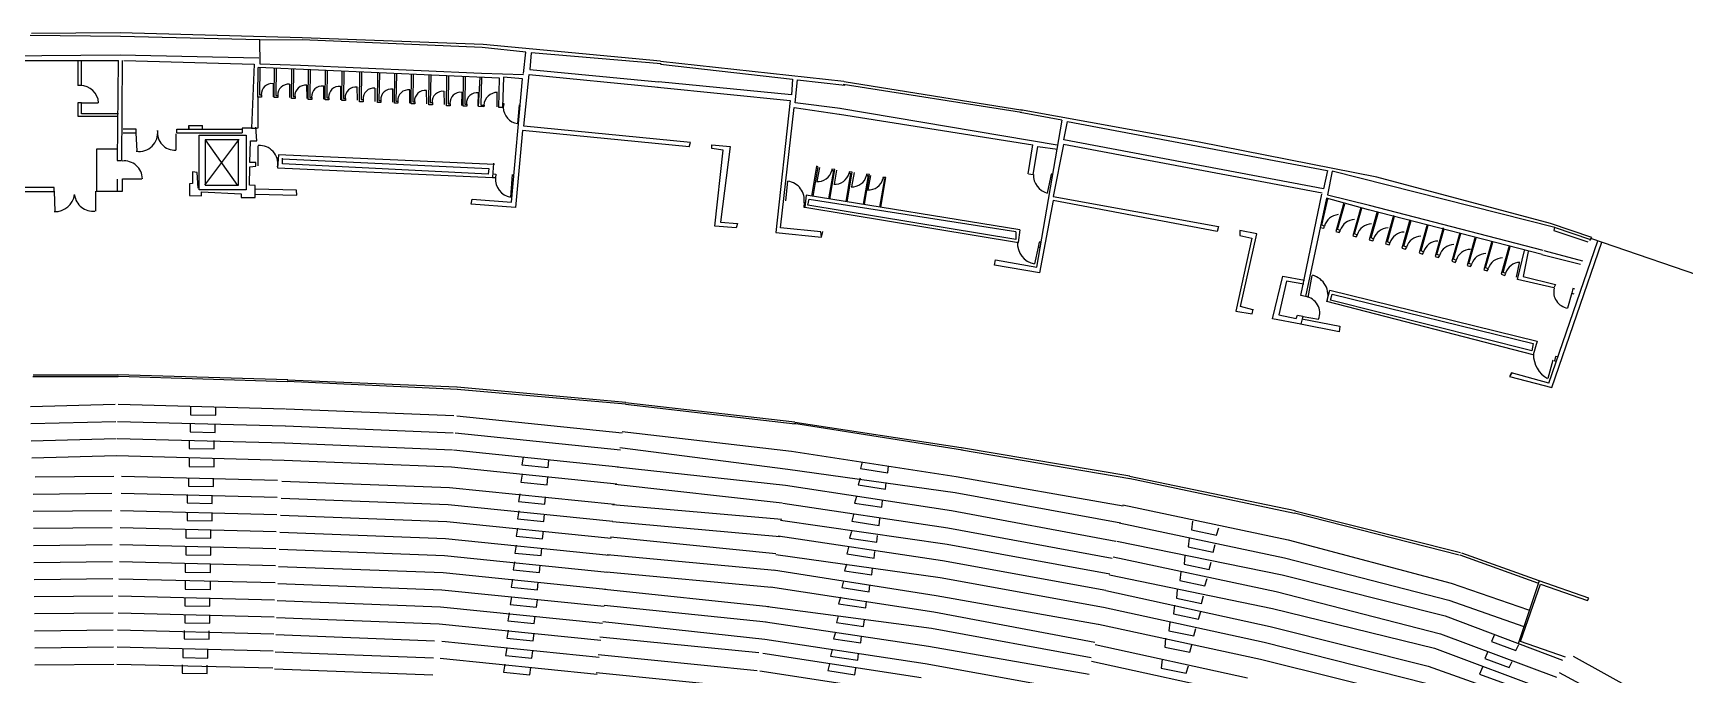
# Model space of a CAD drawing. Extents: x 12070 to 21316, y 9635 to 16827.
# Drawn here: x 16668 to 19723, y 15638 to 16827 of the extents above; entities that cross this region are included whole.
import ezdxf

# ---------------------------------------------------------------- set-up
doc = ezdxf.new("R2010")
doc.units = 0
doc.header["$LTSCALE"] = 192
doc.layers.add('EXIST', color=15, linetype='CONTINUOUS')

msp = doc.modelspace()

# ---------------------------------------------------------------- linework, layer by layer
at = {"layer": 'EXIST', "color": 0}
for p, q in [((16829.6, 16820.4), (16662.6, 16822.4)), ((16828.6, 16827.2), (16664.6, 16826.2)), ((17165.5, 16818.5), (16828.6, 16827.2)), ((17087.3, 16814.6), (16829.6, 16820.4)), ((17165.5, 16814.6), (17086.3, 16813.7)), ((17086.3, 16813.7), (17087.3, 16770.3)), ((17500.4, 16806), (17165.5, 16818.5)), ((17498.4, 16800.2), (17165.5, 16814.6)), ((17828.5, 16775.1), (17500.4, 16806)), ((16611.5, 16784.8), (16828.6, 16786.7)), ((16611.5, 16776.1), (16825.7, 16776.1)), ((16750.5, 16776.1), (16750.5, 16729.8)), ((16757.2, 16729.8), (16757.2, 16776.1)), ((16824.9, 16776.1), (16823.4, 16591)), ((16828.6, 16786.7), (17085.4, 16780.9)), ((16832.9, 16776), (16831.4, 16591)), ((16835.4, 16776.1), (17076.7, 16769.3)), ((17579.5, 16791.5), (17498.4, 16800.2)), ((17574.7, 16752), (17579.5, 16791.5)), ((17589.2, 16790.5), (17586.3, 16759.7)), ((17829.5, 16770.3), (17589.2, 16790.5)), ((18167.3, 16737.5), (17828.5, 16774.2)), ((17076.7, 16769.3), (17071.9, 16650.8)), ((17083.6, 16708.6), (17084.3, 16763.2)), ((17530.3, 16743.3), (17084.4, 16763.5)), ((17087.3, 16762.8), (17086.6, 16712.4)), ((17087.3, 16770.3), (17162.6, 16767.4)), ((17113.9, 16707.5), (17114.6, 16762)), ((17117.6, 16761.7), (17116.8, 16711.2)), ((17145.6, 16705.6), (17146.4, 16760.2)), ((17149.4, 16759.8), (17148.6, 16709.4)), ((17162.6, 16767.4), (17497.5, 16752.9)), ((17176.7, 16704.1), (17177.4, 16758.7)), ((17180.4, 16758.3), (17179.7, 16707.9)), ((17208.1, 16703.4), (17208.8, 16757.9)), ((17211.8, 16757.6), (17211.1, 16707.1)), ((17238.8, 16702.3), (17239.5, 16756.8)), ((17242.5, 16756.4), (17241.7, 16706)), ((17271.7, 16700), (17272.4, 16754.6)), ((17275.4, 16754.2), (17274.7, 16703.8)), ((17304.6, 16698.5), (17305.3, 16753.1)), ((17308.3, 16752.7), (17307.6, 16702.3)), ((17336, 16697.1), (17336.7, 16751.6)), ((17339.7, 16751.2), (17339, 16700.8)), ((17367, 16695.9), (17367.8, 16750.5)), ((17370.8, 16750.1), (17370, 16699.7)), ((17399.6, 16694.4), (17400.3, 16749)), ((17403.3, 16748.6), (17402.5, 16698.2)), ((17432.5, 16692.6), (17433.2, 16747.1)), ((17436.2, 16746.7), (17435.5, 16696.3)), ((17463.1, 16691.8), (17463.9, 16746.4)), ((17466.9, 16746), (17466.1, 16695.6)), ((17491.9, 16691.1), (17494.9, 16745.2)), ((17497.5, 16744.9), (17496, 16693.7)), ((17497.5, 16752.9), (17574.7, 16750.1)), ((17529.3, 16689.3), (17530.3, 16743.3)), ((17538, 16745.2), (17536.1, 16689.3)), ((17572.8, 16742.3), (17538, 16745.2)), ((17575.7, 16654.6), (17585.3, 16750.1)), ((17585.3, 16750.1), (17823.7, 16726.9)), ((17586.3, 16759.7), (17824.7, 16736.6)), ((17828.5, 16769.3), (18072.7, 16741.4)), ((16757.2, 16729.8), (16750.5, 16729.8)), ((17112.5, 16708.9), (17112.3, 16733.7)), ((17142.8, 16707.8), (17142.6, 16732.6)), ((17174.6, 16705.9), (17174.4, 16730.7)), ((17205.6, 16704.5), (17205.4, 16729.2)), ((17237, 16703.7), (17236.8, 16728.5)), ((17267.7, 16702.6), (17267.5, 16727.3)), ((17300.6, 16700.3), (17300.4, 16725.1)), ((17333.5, 16698.9), (17333.3, 16723.6)), ((17364.9, 16697.4), (17364.7, 16722.1)), ((17395.9, 16696.2), (17395.7, 16721)), ((17428.5, 16694.7), (17428.3, 16719.5)), ((17460.7, 16692.9), (17461.2, 16717.6)), ((17490.8, 16692.1), (17491.9, 16716.9)), ((17525.9, 16690.3), (17526.3, 16716.8)), ((17552.5, 16513.9), (17572.8, 16742.3)), ((17822.7, 16726.9), (18067.9, 16701.9)), ((18070.8, 16712.5), (17824.7, 16736.6)), ((18072.7, 16741.4), (18070.8, 16712.5)), ((18077.5, 16698), (18081.4, 16740.4)), ((18081.4, 16740.4), (18169.2, 16730.8)), ((18496.1, 16680.2), (18166, 16731.8)), ((18167.7, 16737.6), (18498.6, 16684.3)), ((16750.5, 16698), (16750.5, 16672.9)), ((16757.2, 16698), (16750.5, 16698)), ((16757.2, 16677.8), (16757.2, 16698)), ((16757.2, 16698), (16788.1, 16698)), ((17090.3, 16708.6), (17083.6, 16708.6)), ((17083.9, 16651.5), (17083.9, 16709.4)), ((17086.6, 16712.4), (17090.3, 16712.4)), ((17090.3, 16712.4), (17090.3, 16708.6)), ((17120.6, 16707.5), (17113.9, 16707.5)), ((17116.8, 16711.2), (17120.6, 16711.2)), ((17120.6, 16711.2), (17120.6, 16707.5)), ((17152.4, 16705.6), (17145.6, 16705.6)), ((17148.6, 16709.4), (17152.4, 16709.4)), ((17152.4, 16709.4), (17152.4, 16705.6)), ((17183.4, 16704.1), (17176.7, 16704.1)), ((17179.7, 16707.9), (17183.4, 16707.9)), ((17183.4, 16707.9), (17183.4, 16704.1)), ((17214.8, 16703.4), (17208.1, 16703.4)), ((17211.1, 16707.1), (17214.8, 16707.1)), ((17214.8, 16707.1), (17214.8, 16703.4)), ((17245.5, 16702.3), (17238.8, 16702.3)), ((17241.7, 16706), (17245.5, 16706)), ((17245.5, 16706), (17245.5, 16702.3)), ((17278.4, 16700), (17271.7, 16700)), ((17274.7, 16703.8), (17278.4, 16703.8)), ((17278.4, 16703.8), (17278.4, 16700)), ((17311.3, 16698.5), (17304.6, 16698.5)), ((17307.6, 16702.3), (17311.3, 16702.3)), ((17311.3, 16702.3), (17311.3, 16698.5)), ((17342.7, 16697.1), (17336, 16697.1)), ((17339, 16700.8), (17342.7, 16700.8)), ((17342.7, 16700.8), (17342.7, 16697.1)), ((17373.8, 16695.9), (17367, 16695.9)), ((17370, 16699.7), (17373.8, 16699.7)), ((17373.8, 16699.7), (17373.8, 16695.9)), ((17406.3, 16694.4), (17399.6, 16694.4)), ((17402.5, 16698.2), (17406.3, 16698.2)), ((17406.3, 16698.2), (17406.3, 16694.4)), ((17439.2, 16692.6), (17432.5, 16692.6)), ((17435.5, 16696.3), (17439.2, 16696.3)), ((17439.2, 16696.3), (17439.2, 16692.6)), ((17469.9, 16691.8), (17463.1, 16691.8)), ((17466.1, 16695.6), (17469.9, 16695.6)), ((17469.9, 16695.6), (17469.9, 16691.8)), ((17501.6, 16690.3), (17491.9, 16691.1)), ((17496, 16693.7), (17502, 16693.7)), ((17502, 16693.7), (17501.6, 16690.3)), ((17536.1, 16689.3), (17529.3, 16689.3)), ((17539, 16695.9), (17536, 16695.9)), ((17536, 16689.6), (17537.9, 16689.6)), ((17537.9, 16689.6), (17539, 16695.9)), ((17566.7, 16694.1), (17563.7, 16659.3)), ((18067.9, 16701.9), (18041.8, 16458)), ((18050.5, 16466.6), (18075.6, 16689.3)), ((18075.6, 16689.3), (18158.6, 16676.8)), ((18160.5, 16687.4), (18077.5, 16698)), ((18562, 16619.4), (18160.2, 16687.6)), ((18824.5, 16625.2), (18494.4, 16685.1)), ((16750.5, 16672.9), (16824.8, 16672.9)), ((16825.7, 16677.8), (16757.2, 16677.8)), ((16956, 16655.6), (16981.1, 16655.6)), ((16956, 16648.8), (16956, 16655.6)), ((16956, 16653.7), (16956, 16648.8)), ((16981.1, 16648.8), (16981.1, 16655.6)), ((17081.5, 16627.6), (17079.6, 16652.7)), ((17883.5, 16624.7), (17575.7, 16654.6)), ((18159.3, 16676.8), (18517.2, 16619.9)), ((18570.3, 16666), (18493.6, 16680.2)), ((18524.5, 16393.7), (18571.1, 16666)), ((18574.5, 16629.4), (18581.1, 16663.5)), ((18581.1, 16663.5), (19061.3, 16572.7)), ((16858.6, 16648.8), (16834.4, 16648.8)), ((16834.4, 16642.1), (16858.6, 16642.1)), ((16857.6, 16642.1), (16859.5, 16608.3)), ((16858.6, 16642.1), (16858.6, 16648.8)), ((16931.9, 16640.2), (16931.9, 16610.3)), ((16933.6, 16648.8), (17054.5, 16648.8)), ((16933.6, 16642.1), (16933.6, 16648.8)), ((16933.6, 16642.1), (17054.5, 16642.1)), ((16975.3, 16638.2), (17062.1, 16638.2)), ((16975.3, 16536.7), (16975.3, 16638.2)), ((17047.7, 16629.6), (16985, 16545.7)), ((16986, 16629.6), (17045.8, 16544.7)), ((16986, 16629.6), (16986, 16545.7)), ((17048.7, 16629.6), (16986, 16629.6)), ((17047.7, 16545.7), (17047.7, 16629.6)), ((17054.5, 16650.8), (17054.5, 16642.1)), ((17073.8, 16650.8), (17054.5, 16650.8)), ((17062.1, 16638.2), (17062.1, 16536.7)), ((17069, 16587.1), (17069.9, 16627.6)), ((17069.9, 16627.6), (17081.5, 16627.6)), ((17071.9, 16650.8), (17081.5, 16650.8)), ((17079.5, 16650.7), (17083.9, 16651.5)), ((17572.8, 16646.9), (17560.2, 16504.2)), ((17881.6, 16616.1), (17572.8, 16646.9)), ((17881.6, 16616.1), (17883.5, 16624.7)), ((19054.6, 16538.6), (18574.5, 16629.4)), ((19153, 16560.3), (18824.5, 16625.2)), ((16824.8, 16612.2), (16785.2, 16612.2)), ((16785.2, 16612.2), (16785.2, 16534.1)), ((16823.4, 16591), (16831.4, 16591)), ((17084.4, 16581.3), (17084.4, 16618)), ((17121.7, 16601.3), (17120.2, 16577.5)), ((17521.3, 16583.4), (17121.7, 16601.3)), ((17129.2, 16584.9), (17129.2, 16595.3)), ((17129.2, 16593.9), (17510.8, 16576)), ((17923.1, 16619.9), (17956.9, 16617)), ((17923.1, 16613.2), (17923.1, 16619.9)), ((17944.3, 16610.3), (17923.1, 16613.2)), ((17928.9, 16469.5), (17944.3, 16610.3)), ((17956.9, 16617), (17939.5, 16477.2)), ((18508.6, 16566.1), (18517.2, 16619.9)), ((18517.7, 16564.6), (18526, 16616.8)), ((18526, 16616.8), (18562.8, 16611.9)), ((18573.6, 16621), (18554.5, 16524.5)), ((19052.1, 16530.3), (18573.6, 16621)), ((16971.5, 16568.8), (16962.8, 16569.8)), ((16962.8, 16569.8), (16962.8, 16548.6)), ((16973.4, 16539.9), (16971.5, 16568.8)), ((17068, 16545.7), (17069, 16579.4)), ((17079.6, 16587.1), (17069, 16587.1)), ((17069, 16579.4), (17079.6, 16580.4)), ((17079.6, 16580.4), (17079.6, 16587.1)), ((17120.2, 16577.5), (17518.3, 16559.6)), ((17509.3, 16565.6), (17129.2, 16584.9)), ((17510.8, 16576), (17509.3, 16565.6)), ((17518.1, 16560.2), (17520.2, 16586.2)), ((17518.5, 16566.3), (17524, 16566)), ((17524, 16566), (17523.3, 16559.2)), ((17553.7, 16565), (17551, 16522.9)), ((18116.8, 16580.4), (18107.3, 16525.2)), ((18119, 16579.5), (18109.8, 16525.2)), ((18119, 16579.5), (18116.8, 16580.4)), ((18122.1, 16578.2), (18117.4, 16552)), ((18148, 16572.5), (18139.2, 16519.8)), ((18141.4, 16519.5), (18150.6, 16574.7)), ((18150.6, 16574.7), (18145.2, 16575)), ((18145.2, 16575), (18145.2, 16572.8)), ((18145.2, 16572.8), (18148, 16572.5)), ((18154, 16573.2), (18149.3, 16547)), ((18179.9, 16567.5), (18171.1, 16514.8)), ((18173.3, 16514.5), (18182.5, 16569.7)), ((18182.5, 16569.7), (18177.1, 16570)), ((18177.1, 16570), (18177.1, 16567.8)), ((18177.1, 16567.8), (18179.9, 16567.5)), ((18186.2, 16568.7), (18181.5, 16542.6)), ((18212.1, 16563.1), (18203.3, 16510.4)), ((18205.5, 16510.1), (18214.7, 16565.3)), ((18214.7, 16565.3), (18209.3, 16565.6)), ((18209.3, 16565.6), (18209.3, 16563.4)), ((18209.3, 16563.4), (18212.1, 16563.1)), ((18216.6, 16563.1), (18211.8, 16536.9)), ((18508.7, 16566.7), (18517.8, 16565.3)), ((18550.6, 16566), (18549.8, 16559.9)), ((18554.6, 16565.5), (18550.6, 16566)), ((19062.1, 16572.7), (19054.6, 16538.6)), ((19070.5, 16571.1), (19062.1, 16527.8)), ((19482.2, 16467), (19070.5, 16571.1)), ((19474.7, 16474.5), (19153, 16560.3)), ((16707, 16540.9), (16605.7, 16540.9)), ((16707, 16533.1), (16605.7, 16533.1)), ((16707, 16533.1), (16707, 16540.9)), ((16707, 16534.1), (16708, 16496.5)), ((16783.3, 16534.1), (16783.3, 16497.5)), ((16785.2, 16534.1), (16833.5, 16534.1)), ((16824.1, 16534.1), (16824.1, 16556.3)), ((16833.5, 16557.2), (16869.2, 16557.2)), ((16833.5, 16534.1), (16833.5, 16557.2)), ((16962.8, 16548.6), (16957, 16547.6)), ((16957, 16547.6), (16957, 16526.4)), ((17062.1, 16536.7), (16975.3, 16536.7)), ((16979.2, 16533.1), (17052.5, 16529.3)), ((16979.2, 16525.4), (16979.2, 16533.1)), ((16986, 16545.7), (17047.7, 16545.7)), ((17078.6, 16544.7), (17068, 16545.7)), ((17078.6, 16522.5), (17078.6, 16544.7)), ((17155.1, 16536.3), (17078.6, 16538.1)), ((17155.4, 16526.9), (17155.1, 16536.3)), ((17523.3, 16559.2), (17517.8, 16559.2)), ((18060.2, 16516.4), (18064, 16553)), ((18242.5, 16557.4), (18233.6, 16504.7)), ((18235.8, 16504.4), (18245, 16559.6)), ((18239.6, 16559.9), (18239.6, 16557.7)), ((18245, 16559.6), (18239.6, 16559.9)), ((18239.6, 16557.7), (18242.5, 16557.4)), ((18549.8, 16559.9), (18543.7, 16530.8)), ((18549.8, 16559.9), (18553.1, 16559.6)), ((16957, 16526.4), (16979.2, 16525.4)), ((17052.5, 16529.3), (17052.5, 16522.5)), ((17052.5, 16522.5), (17078.6, 16522.5)), ((17078.6, 16528.7), (17155.4, 16526.9)), ((17478.2, 16510), (17480.1, 16519.7)), ((17560.2, 16504.2), (17478.2, 16510)), ((17480.1, 16519.7), (17552.5, 16513.9)), ((18093.7, 16512.9), (18093.1, 16504.7)), ((18093.1, 16504.7), (18095.6, 16504.7)), ((18095.9, 16512.6), (18093.7, 16512.9)), ((18097.7, 16527), (18095.2, 16504.5)), ((18095.2, 16504.5), (18490.3, 16439.5)), ((18492.8, 16462.8), (18097.7, 16527)), ((18101, 16508.6), (18103.5, 16519.5)), ((18485.3, 16444.5), (18101, 16508.6)), ((18103.5, 16519.5), (18485.3, 16459.5)), ((18554.5, 16517), (18529.5, 16382.9)), ((18554.5, 16524.5), (18860.4, 16468.7)), ((18857.9, 16459.5), (18554.5, 16517)), ((19012.7, 16341.3), (19051.4, 16529)), ((19060.1, 16521.3), (19021.4, 16339.4)), ((19051.5, 16471.1), (19062.7, 16519.2)), ((19137.6, 16500), (19060.1, 16521.3)), ((19139.5, 16507.7), (19062.1, 16527.1)), ((19092, 16512.5), (19077.1, 16459.8)), ((19080.7, 16463.4), (19094, 16511)), ((19123.4, 16504.3), (19108.5, 16451.6)), ((19112.1, 16455.2), (19125.4, 16502.7)), ((19459.2, 16416.8), (19137.6, 16500)), ((19461.1, 16424.5), (19139.5, 16507.7)), ((17968.5, 16466.6), (17928.9, 16469.5)), ((17939.5, 16477.2), (17970.4, 16474.3)), ((17970.4, 16474.3), (17968.5, 16466.6)), ((18860.4, 16468.7), (18857.9, 16459.5)), ((19056.7, 16469.2), (19051.5, 16471.1)), ((19054.9, 16465.6), (19056.7, 16469.2)), ((19153.9, 16496.8), (19139.1, 16444.1)), ((19142.6, 16447.7), (19156, 16495.3)), ((19183.9, 16489.4), (19169.1, 16436.7)), ((19172.7, 16440.3), (19186, 16487.9)), ((19214.5, 16481.4), (19199.6, 16428.7)), ((19203.2, 16432.3), (19216.6, 16479.9)), ((19246.1, 16472.7), (19231.3, 16420)), ((19234.9, 16423.6), (19248.2, 16471.2)), ((19550.6, 16448.7), (19474.7, 16474.5)), ((18041.8, 16458), (18125.8, 16449.3)), ((18124.8, 16458.9), (18050.5, 16466.6)), ((18125.8, 16449.3), (18124.8, 16458.9)), ((18125.8, 16449.3), (18128.7, 16459.9)), ((18485.3, 16458.7), (18485.3, 16444.5)), ((18490.3, 16439.5), (18493.6, 16462.8)), ((18528.5, 16440), (18526.5, 16430.4)), ((18532.1, 16440), (18528.5, 16440)), ((18922.1, 16447), (18892.1, 16312.1)), ((18899.6, 16461.2), (18899.6, 16452)), ((18931.2, 16455.3), (18899.6, 16461.2)), ((18899.6, 16452), (18922.1, 16447)), ((18901.2, 16320.5), (18931.2, 16455.3)), ((19048.1, 16467.3), (19054.9, 16465.6)), ((19077.1, 16459.8), (19083.8, 16457.8)), ((19085.9, 16461.3), (19080.7, 16463.4)), ((19083.8, 16457.8), (19085.9, 16461.3)), ((19108.5, 16451.6), (19115.2, 16449.5)), ((19117.2, 16453.1), (19112.1, 16455.2)), ((19115.2, 16449.5), (19117.2, 16453.1)), ((19139.1, 16444.1), (19145.7, 16442.1)), ((19147.8, 16445.7), (19142.6, 16447.7)), ((19145.7, 16442.1), (19147.8, 16445.7)), ((19177.8, 16438.2), (19172.7, 16440.3)), ((19175.7, 16434.7), (19177.8, 16438.2)), ((19275.6, 16466.1), (19260.8, 16413.4)), ((19264.4, 16416.9), (19277.7, 16464.5)), ((19306.4, 16457.3), (19291.6, 16404.6)), ((19295.2, 16408.2), (19308.5, 16455.8)), ((19334.9, 16449.6), (19320, 16396.9)), ((19323.6, 16400.5), (19336.9, 16448.1)), ((19365.7, 16441.6), (19350.8, 16388.9)), ((19354.4, 16392.5), (19367.8, 16440.1)), ((19471.5, 16179), (19562, 16442.4)), ((19477.1, 16170.5), (19569.6, 16439.7)), ((19481.8, 16467.3), (19480.8, 16461.7)), ((19480.8, 16461.7), (19543.6, 16440.2)), ((19549.3, 16443.9), (19481.8, 16467.3)), ((19547.3, 16442.9), (19550.6, 16448.7)), ((19548.6, 16447), (19814.6, 16355.6)), ((18526.8, 16430.4), (18520.1, 16399.7)), ((18526.5, 16430.4), (18530.8, 16430.4)), ((19169.1, 16436.7), (19175.7, 16434.7)), ((19199.6, 16428.7), (19206.3, 16426.7)), ((19208.4, 16430.3), (19203.2, 16432.3)), ((19206.3, 16426.7), (19208.4, 16430.3)), ((19231.3, 16420), (19237.9, 16417.9)), ((19240, 16421.5), (19234.9, 16423.6)), ((19237.9, 16417.9), (19240, 16421.5)), ((19260.8, 16413.4), (19267.4, 16411.3)), ((19269.5, 16414.9), (19264.4, 16416.9)), ((19267.4, 16411.3), (19269.5, 16414.9)), ((19300.3, 16406.1), (19295.2, 16408.2)), ((19397.9, 16433.1), (19383, 16380.4)), ((19386.6, 16384), (19399.9, 16431.6)), ((19413.3, 16370.9), (19426.5, 16424.3)), ((19433, 16422.4), (19423.7, 16376.5)), ((19458.3, 16416.8), (19529.6, 16399)), ((19462.1, 16424.3), (19533.3, 16405.5)), ((18446.1, 16397.1), (18447.8, 16407.1)), ((18529.5, 16382.9), (18446.1, 16397.1)), ((18447.8, 16407.1), (18524.5, 16393.7)), ((18960.4, 16298), (18979.6, 16377.1)), ((18979.6, 16377.1), (19019.6, 16369.6)), ((19026.1, 16337.7), (19033.6, 16378)), ((19291.6, 16404.6), (19298.2, 16402.5)), ((19298.2, 16402.5), (19300.3, 16406.1)), ((19320, 16396.9), (19326.7, 16394.9)), ((19328.7, 16398.4), (19323.6, 16400.5)), ((19326.7, 16394.9), (19328.7, 16398.4)), ((19350.8, 16388.9), (19357.5, 16386.9)), ((19359.6, 16390.5), (19354.4, 16392.5)), ((19357.5, 16386.9), (19359.6, 16390.5)), ((19383, 16380.4), (19389.7, 16378.4)), ((19391.7, 16382), (19386.6, 16384)), ((19389.7, 16378.4), (19391.7, 16382)), ((19411.7, 16375.3), (19417.3, 16401.4)), ((18986.3, 16367.9), (18972.1, 16305.5)), ((19017.9, 16362.1), (18986.3, 16367.9)), ((19060.9, 16329.7), (19066.1, 16350.9)), ((19066.1, 16350.9), (19449.9, 16256.7)), ((19480.8, 16355), (19413.3, 16370.9)), ((19423.7, 16376.5), (19483.6, 16361.5)), ((19483.6, 16361.5), (19480.8, 16355)), ((19515.5, 16354.1), (19513.6, 16345.6)), ((19519.5, 16353.1), (19515.5, 16354.1)), ((18923.7, 16314.6), (18901.2, 16320.5)), ((19021.4, 16339.4), (19012.7, 16341.3)), ((19442.4, 16231.4), (19060.9, 16329.7)), ((19067.5, 16332.5), (19070.3, 16343.7)), ((19439.6, 16238.9), (19067.5, 16332.5)), ((19070.3, 16343.7), (19442.4, 16252)), ((19513.9, 16345.9), (19505.7, 16317.9)), ((19513.6, 16345.6), (19517.3, 16344.3)), ((18892.1, 16312.1), (18922.9, 16307.1)), ((18922.9, 16307.1), (18924.6, 16315.5)), ((19012.9, 16288), (18960.4, 16298)), ((18972.1, 16305.5), (19003.8, 16298.8)), ((19003.8, 16298.8), (19006.3, 16304.6)), ((19006.3, 16304.6), (19016.3, 16303)), ((19083.3, 16273.6), (19012.3, 16288)), ((19016.3, 16303), (19012.9, 16288)), ((19014.7, 16298), (19084.7, 16284.1)), ((19016.7, 16302.3), (19045.5, 16297.1)), ((19084.7, 16284.1), (19083.3, 16273.6)), ((19449.9, 16256.7), (19442.4, 16231.4)), ((19442.4, 16252), (19439.6, 16238.9)), ((19483.4, 16228.4), (19481.6, 16220.3)), ((19487.2, 16227.8), (19483.4, 16228.4)), ((16824.9, 16193.3), (16667.8, 16193.3)), ((17139.3, 16184.8), (16824.2, 16194.1)), ((19403, 16197.7), (19398.3, 16191.1)), ((19402.1, 16197.7), (19399.3, 16192.1)), ((19471.5, 16179), (19402.1, 16197.7)), ((19479, 16221.5), (19469.2, 16187.5)), ((19481.6, 16220.3), (19485.3, 16219.3)), ((16824.9, 16190.5), (16667.1, 16190.5)), ((17137.8, 16181.3), (16825.6, 16191.2)), ((17451.4, 16171.3), (17137.8, 16184.1)), ((17452.9, 16167.1), (17137.8, 16182)), ((17764.3, 16142.9), (17452.2, 16171.3)), ((17763.6, 16140.1), (17452.2, 16167.1)), ((19398.3, 16191.1), (19477.1, 16170.5)), ((16662.8, 16135.4), (16819.8, 16139.6)), ((16824.9, 16139.6), (17134.7, 16131.3)), ((16959.2, 16135.6), (16959.2, 16120.2)), ((17005.6, 16119.4), (17005.6, 16134.8)), ((18076.5, 16106.7), (17763.6, 16142.2)), ((18077.2, 16103.1), (17763.6, 16139.4)), ((16663.6, 16103.8), (16820.6, 16108)), ((16824, 16108), (17133.8, 16099.7)), ((16958.3, 16104), (16958.3, 16088.5)), ((16959.2, 16120.2), (17005.6, 16119.4)), ((17004.6, 16087.7), (17004.6, 16103.1)), ((17136, 16131.2), (17445.8, 16118.7)), ((17451.7, 16118.3), (17757.3, 16086.9)), ((18386.6, 16054.8), (18075.1, 16103.8)), ((18384.4, 16059.1), (18076.5, 16106)), ((16664.4, 16072.2), (16821.5, 16076.4)), ((16823.1, 16076.4), (17133, 16068.1)), ((16956.3, 16073.2), (16956.3, 16057.8)), ((16958.3, 16088.5), (17004.6, 16087.7)), ((17002.7, 16057), (17002.7, 16072.4)), ((17134.7, 16099.6), (17444.5, 16087.1)), ((17448.4, 16086.8), (17754.1, 16055.4)), ((17757.3, 16089.1), (18070.8, 16053.1)), ((16665.3, 16040.6), (16822.3, 16044.8)), ((16822.3, 16044.8), (17132.1, 16036.4)), ((16956.3, 16057.8), (17002.7, 16057)), ((17133.4, 16068), (17443.3, 16055.5)), ((17445.2, 16055.4), (17750.9, 16024)), ((17574, 16042), (17571.6, 16027.4)), ((17752.8, 16059.8), (18064, 16019.3)), ((18070.8, 16053.1), (18375.3, 16005.7)), ((18696.6, 16006.5), (18385.2, 16059.1)), ((18696.6, 16001.6), (18385.2, 16054.8)), ((16956.3, 16040.1), (16956.3, 16024.7)), ((16956.3, 16024.7), (17002.7, 16023.9)), ((17002.7, 16023.9), (17002.7, 16039.3)), ((17132.1, 16036.4), (17442, 16023.9)), ((17442, 16023.9), (17747.6, 15992.5)), ((17572.2, 16010.1), (17569.7, 15995.5)), ((17571.6, 16027.4), (17620.4, 16022.5)), ((17620.4, 16022.5), (17622, 16036.3)), ((17748.3, 16023.8), (18059.5, 15990)), ((18064, 16019.3), (18373, 15976.5)), ((18201.5, 16033), (18198.1, 16020.5)), ((18198.1, 16020.5), (18248.5, 16013)), ((18248.5, 16013), (18249.9, 16025.4)), ((16671.8, 16005.2), (16817.3, 16006.8)), ((16831.4, 16006.4), (17120.1, 15999.1)), ((16955.4, 16003.7), (16955.4, 15988.2)), ((16955.4, 15988.2), (17001.7, 15987.4)), ((17001.7, 15987.4), (17001.7, 16002.8)), ((17127.7, 15997.6), (17438, 15985.6)), ((17438, 15985.6), (17743.1, 15954.8)), ((17569.7, 15995.5), (17618.5, 15990.7)), ((17618.5, 15990.7), (17620.1, 16004.5)), ((17744.6, 15992), (18053.6, 15957.4)), ((18059.5, 15990), (18366.3, 15942.7)), ((18197.3, 16002.7), (18193.9, 15990.3)), ((18193.9, 15990.3), (18244.3, 15982.7)), ((18244.3, 15982.7), (18245.7, 15995.1)), ((18375.3, 16005.7), (18684.3, 15951.7)), ((19001, 15937.6), (18694.5, 16002.3)), ((19002.4, 15942.6), (18695.9, 16005.8)), ((16667.8, 15973.3), (16813.3, 15974.9)), ((16830.6, 15974.8), (17119.3, 15967.5)), ((16953, 15972.5), (16953, 15957.1)), ((16953, 15957.1), (16999.3, 15956.2)), ((16999.3, 15956.2), (16999.3, 15971.7)), ((17126.5, 15966), (17435.6, 15954.1)), ((17435.6, 15954), (17739.9, 15923.4)), ((17567.9, 15974), (17565.4, 15959.4)), ((17565.4, 15959.4), (17614.2, 15954.5)), ((17614.2, 15954.5), (17615.8, 15968.3)), ((17739.6, 15954.4), (18052.6, 15926.7)), ((18054.7, 15956.7), (18359.8, 15910.7)), ((18190.6, 15969.1), (18187.1, 15956.7)), ((18187.1, 15956.7), (18237.6, 15949.1)), ((18237.6, 15949.1), (18238.9, 15961.5)), ((18373, 15976.5), (18679.8, 15920.1)), ((18683.2, 15953.4), (18989.3, 15888.7)), ((16668.1, 15941.7), (16813.7, 15943.3)), ((16829.8, 15943.2), (17118.5, 15935.9)), ((16953, 15940.1), (16953, 15924.7)), ((16953, 15924.7), (16999.3, 15923.9)), ((16999.3, 15923.9), (16999.3, 15939.3)), ((17125.3, 15934.4), (17433.2, 15922.5)), ((17433.2, 15922.5), (17736.8, 15891.9)), ((17566, 15942.1), (17563.6, 15927.5)), ((17563.6, 15927.5), (17612.4, 15922.6)), ((17612.4, 15922.6), (17614, 15936.4)), ((17739.6, 15922.7), (18048.7, 15895)), ((18050.4, 15925), (18358.4, 15880.5)), ((18185.5, 15935.5), (18182.1, 15923)), ((18182.1, 15923), (18232.5, 15915.4)), ((18232.5, 15915.4), (18233.9, 15927.9)), ((18366.3, 15942.7), (18670.7, 15886.4)), ((18676.5, 15920), (18982.6, 15855.3)), ((18812.3, 15923.2), (18810.6, 15907)), ((19305.3, 15860.2), (19001, 15938.3)), ((19308.2, 15864.5), (19001.7, 15941.9)), ((16668.5, 15910), (16814, 15911.7)), ((16829, 15911.6), (17117.7, 15904.3)), ((16950.6, 15907.8), (16950.6, 15892.3)), ((16950.6, 15892.3), (16996.9, 15891.5)), ((16996.9, 15891.5), (16996.9, 15906.9)), ((17124, 15902.8), (17430.8, 15891)), ((17430.8, 15890.9), (17733.6, 15860.5)), ((17563.6, 15910.2), (17561.1, 15895.6)), ((17561.1, 15895.6), (17609.9, 15890.7)), ((17609.9, 15890.7), (17611.6, 15904.5)), ((17735.7, 15894), (18041.7, 15863.4)), ((18046.1, 15896.3), (18349.8, 15850.3)), ((18181.3, 15904.4), (18177.9, 15891.9)), ((18177.9, 15891.9), (18228.3, 15884.3)), ((18228.3, 15884.3), (18229.7, 15896.8)), ((18359.8, 15910.7), (18663.5, 15854.6)), ((18805.8, 15891.9), (18804.2, 15875.7)), ((18810.6, 15907), (18856.8, 15897.3)), ((18856.8, 15897.3), (18860.9, 15911.1)), ((18989.3, 15888.7), (19290.8, 15808.4)), ((16668.9, 15878.4), (16814.4, 15880.1)), ((16828.2, 15880), (17116.9, 15872.6)), ((16950.6, 15876.6), (16950.6, 15861.2)), ((16950.6, 15861.2), (16996.9, 15860.3)), ((16996.9, 15860.3), (16996.9, 15875.8)), ((17122.8, 15871.2), (17428.5, 15859.4)), ((17428.5, 15859.4), (17730.4, 15829)), ((17561.1, 15878.9), (17558.7, 15864.3)), ((17558.7, 15864.3), (17607.5, 15859.4)), ((17607.5, 15859.4), (17609.1, 15873.3)), ((17729.7, 15861.4), (18039.7, 15832.7)), ((18041.8, 15861.8), (18345.5, 15818.7)), ((18176.3, 15874.9), (18172.8, 15862.5)), ((18172.8, 15862.5), (18223.3, 15854.9)), ((18223.3, 15854.9), (18224.6, 15867.3)), ((18358.4, 15880.5), (18659.2, 15825.8)), ((18665.4, 15857.5), (18966.9, 15792.8)), ((18672.1, 15886.5), (18978.1, 15824)), ((18798.2, 15859.6), (18796.6, 15843.4)), ((18804.2, 15875.7), (18850.3, 15866)), ((18850.3, 15866), (18854.4, 15879.8)), ((19451.1, 15808.4), (19307.5, 15860.2)), ((19453.3, 15812.6), (19310.3, 15863.8)), ((16669.2, 15846.8), (16814.7, 15848.4)), ((16827.4, 15848.3), (17116.1, 15841)), ((16949.4, 15844.2), (16949.4, 15828.8)), ((16949.4, 15828.8), (16995.7, 15828)), ((16995.7, 15828), (16995.7, 15843.4)), ((17121.6, 15839.6), (17426.1, 15827.9)), ((17426.1, 15827.9), (17727.3, 15797.5)), ((17558.1, 15847.7), (17555.6, 15833.1)), ((17555.6, 15833.1), (17604.4, 15828.2)), ((17604.4, 15828.2), (17606, 15842)), ((17728.7, 15829.7), (18033.8, 15801.1)), ((18037.4, 15833), (18338.3, 15785.6)), ((18172.1, 15843.8), (18168.6, 15831.4)), ((18168.6, 15831.4), (18219, 15823.8)), ((18219, 15823.8), (18220.4, 15836.2)), ((18349.8, 15850.3), (18652, 15795.7)), ((18790.7, 15829.3), (18789, 15813.2)), ((18796.6, 15843.4), (18842.8, 15833.7)), ((18842.8, 15833.7), (18846.8, 15847.4)), ((18982.6, 15855.3), (19286.4, 15777.2)), ((16669.6, 15815.2), (16815.1, 15816.8)), ((16826.6, 15816.7), (17115.3, 15809.4)), ((16949.4, 15813.1), (16949.4, 15797.6)), ((16949.4, 15797.6), (16995.7, 15796.8)), ((16995.7, 15796.8), (16995.7, 15812.2)), ((17120.4, 15808), (17423.7, 15796.3)), ((17423.7, 15796.3), (17724.1, 15766.1)), ((17554.4, 15815.8), (17551.9, 15801.2)), ((17551.9, 15801.2), (17600.7, 15796.3)), ((17600.7, 15796.3), (17602.3, 15810.1)), ((17724.8, 15797.1), (18028.9, 15765.4)), ((18031.7, 15801.4), (18333.9, 15755.4)), ((18167, 15812.7), (18163.6, 15800.3)), ((18163.6, 15800.3), (18214, 15792.7)), ((18214, 15792.7), (18215.4, 15805.1)), ((18345.5, 15818.7), (18647.7, 15764)), ((18658.7, 15824), (18960.2, 15761.6)), ((18784.2, 15797), (18782.6, 15780.8)), ((18789, 15813.2), (18835.2, 15803.5)), ((18835.2, 15803.5), (18839.3, 15817.2)), ((18978.1, 15824), (19279.7, 15748.2)), ((19290.8, 15808.4), (19433.8, 15759.3)), ((19453.3, 15812.6), (19414.9, 15696.1)), ((19419.1, 15700.4), (19456.1, 15806.9)), ((19545, 15780.7), (19453.3, 15812.6)), ((19456.1, 15806.9), (19542.9, 15776.4)), ((16669.9, 15783.6), (16815.5, 15785.2)), ((16825.8, 15785.1), (17114.5, 15777.8)), ((16948.2, 15781.9), (16948.2, 15766.5)), ((16948.2, 15766.5), (16994.5, 15765.6)), ((16994.5, 15765.6), (16994.5, 15781.1)), ((17119.2, 15776.4), (17421.3, 15764.8)), ((17552.5, 15783.3), (17550.1, 15768.7)), ((17550.1, 15768.7), (17598.9, 15763.8)), ((17598.9, 15763.8), (17600.5, 15777.6)), ((17723.8, 15767.4), (18023.9, 15736.8)), ((18161.1, 15782.5), (18157.7, 15770.1)), ((18157.7, 15770.1), (18208.1, 15762.5)), ((18208.1, 15762.5), (18209.5, 15774.9)), ((18338.3, 15785.6), (18637.6, 15732.4)), ((18652, 15795), (18955.8, 15728.1)), ((18778.8, 15767.8), (18777.2, 15751.7)), ((18782.6, 15780.8), (18828.7, 15771.1)), ((18828.7, 15771.1), (18832.8, 15784.8)), ((18966.9, 15792.8), (19270.7, 15714.7)), ((19286.4, 15777.2), (19424.9, 15728.1)), ((19542.9, 15776.4), (19545, 15780.7)), ((16670.3, 15752), (16815.8, 15753.6)), ((16825, 15753.5), (17113.7, 15746.2)), ((16948.2, 15750.7), (16948.2, 15735.3)), ((16948.2, 15735.3), (16994.5, 15734.5)), ((16994.5, 15734.5), (16994.5, 15749.9)), ((17118, 15744.8), (17418.9, 15733.2)), ((17421.3, 15764.8), (17720.9, 15734.6)), ((17548.2, 15753.3), (17545.8, 15738.6)), ((17545.8, 15738.6), (17594.6, 15733.8)), ((17594.6, 15733.8), (17596.2, 15747.6)), ((17721.8, 15737.6), (18021.4, 15704.7)), ((18022.7, 15737), (18324.2, 15691.9)), ((18025.9, 15765.5), (18329.6, 15725.2)), ((18156.9, 15748), (18153.5, 15735.6)), ((18153.5, 15735.6), (18203.9, 15728)), ((18203.9, 15728), (18205.3, 15740.4)), ((18333.9, 15755.4), (18631.9, 15699.3)), ((18647.5, 15763.8), (18944.6, 15699.1)), ((18770.1, 15736.5), (18768.5, 15720.4)), ((18777.2, 15751.7), (18823.3, 15741.9)), ((18823.3, 15741.9), (18827.4, 15755.7)), ((18960.2, 15761.6), (19259.6, 15687.9)), ((19279.7, 15748.2), (19496.3, 15665.6)), ((16670.6, 15720.3), (16816.2, 15722)), ((16824.2, 15721.9), (17112.9, 15714.6)), ((16947, 15720.7), (16947, 15705.3)), ((16947, 15705.3), (16993.3, 15704.5)), ((16993.3, 15704.5), (16993.3, 15719.9)), ((17116.8, 15713.2), (17410, 15701.9)), ((17418.9, 15733.2), (17717.8, 15703.2)), ((17546.4, 15721.4), (17544, 15706.8)), ((17544, 15706.8), (17592.7, 15701.9)), ((17592.7, 15701.9), (17594.4, 15715.7)), ((17716, 15709.2), (18010.4, 15679.8)), ((18021.4, 15704.7), (18317.6, 15659.8)), ((18151.9, 15717.7), (18148.4, 15705.3)), ((18148.4, 15705.3), (18198.8, 15697.7)), ((18198.8, 15697.7), (18200.2, 15710.2)), ((18329.6, 15725.2), (18624.7, 15670.6)), ((18638.6, 15732.5), (18937.9, 15667.8)), ((18762.6, 15706.3), (18760.9, 15690.2)), ((18768.5, 15720.4), (18814.7, 15710.7)), ((18814.7, 15710.7), (18818.7, 15724.4)), ((18955.8, 15728.1), (19248.4, 15654.5)), ((19270.7, 15714.7), (19485.2, 15634.4)), ((19370.7, 15713.5), (19365.1, 15700.6)), ((16671, 15688.7), (16816.5, 15690.4)), ((16823.4, 15690.3), (17112.1, 15683)), ((16944.6, 15686), (16944.6, 15670.6)), ((16990.9, 15669.7), (16990.9, 15685.2)), ((17115.5, 15681.6), (17408.7, 15670.3)), ((17423.6, 15701), (17714.6, 15671.7)), ((17543.9, 15688.9), (17541.5, 15674.3)), ((17541.5, 15674.3), (17590.3, 15669.4)), ((17590.3, 15669.4), (17591.9, 15683.2)), ((17712.7, 15676.1), (18007.1, 15646.6)), ((18017.4, 15678.9), (18310.1, 15633.9)), ((18146, 15685.8), (18142.5, 15673.4)), ((18193, 15665.8), (18194.3, 15678.2)), ((18324.2, 15691.9), (18621, 15639.7)), ((18632.4, 15695), (18914, 15633.2)), ((18760.9, 15690.2), (18807.1, 15680.4)), ((18807.1, 15680.4), (18811.2, 15694.2)), ((18944.6, 15699.1), (19243.9, 15623.2)), ((19259.6, 15687.9), (19474, 15607.6)), ((19358.3, 15682.1), (19352.7, 15669.2)), ((19365.1, 15700.6), (19410.5, 15683.9)), ((19410.5, 15683.9), (19416.1, 15695)), ((19502.3, 15671.3), (19419.1, 15700.4)), ((16671.3, 15657.1), (16816.9, 15658.7)), ((16822.6, 15658.7), (17111.3, 15651.4)), ((16943.4, 15657.2), (16943.4, 15641.8)), ((16944.6, 15670.6), (16990.9, 15669.7)), ((16989.7, 15641), (16989.7, 15656.4)), ((17114.3, 15650), (17407.5, 15638.7)), ((17420.5, 15669.5), (17711.4, 15640.2)), ((17540.3, 15658.2), (17537.8, 15643.6)), ((17537.8, 15643.6), (17586.6, 15638.7)), ((17586.6, 15638.7), (17588.2, 15652.5)), ((18012.3, 15646), (18305, 15601)), ((18140.9, 15658.9), (18137.5, 15646.5)), ((18137.5, 15646.5), (18187.9, 15638.9)), ((18142.5, 15673.4), (18193, 15665.8)), ((18187.9, 15638.9), (18189.3, 15651.3)), ((18317.6, 15659.8), (18613.7, 15606.1)), ((18625.6, 15664.2), (18907.3, 15602.4)), ((18756.1, 15667.5), (18754.5, 15651.3)), ((18754.5, 15651.3), (18800.6, 15641.6)), ((18800.6, 15641.6), (18804.7, 15655.4)), ((18937.9, 15667.8), (19232.8, 15594.2)), ((19248.4, 15654.5), (19460.6, 15578.6)), ((19348.8, 15652.6), (19343.2, 15639.7)), ((19352.7, 15669.2), (19398.1, 15652.5)), ((19398.1, 15652.5), (19403.7, 15663.6)), ((19727.7, 15555.9), (19516.8, 15672.9)), ((16943.4, 15641.8), (16989.7, 15641)), ((17709.4, 15642.9), (18003.8, 15613.5)), ((19343.2, 15639.7), (19388.6, 15623)), ((19698.4, 15530.6), (19491, 15642.3))]:
    msp.add_line(p, q, dxfattribs=at)
for centre, radius, start, end in [((16754.5, 16695.2), 34.7, 4.6907, 88.7457), ((17109.4, 16714), 19.5, 82.3393, 183.5746), ((17139.7, 16712.8), 19.5, 82.3393, 183.5746), ((17171.5, 16711), 19.5, 82.3393, 183.5746), ((17202.5, 16709.5), 19.5, 82.3393, 183.5746), ((17233.9, 16708.7), 19.5, 82.3393, 183.5746), ((17264.6, 16707.6), 19.5, 82.3393, 183.5746), ((17297.5, 16705.4), 19.5, 82.3393, 183.5746), ((17330.4, 16703.9), 19.5, 82.3393, 183.5746), ((17361.8, 16702.4), 19.5, 82.3393, 183.5746), ((17392.8, 16701.3), 19.5, 82.3393, 183.5746), ((17425.4, 16699.8), 19.5, 82.3393, 183.5746), ((17458.3, 16697.9), 19.5, 82.3393, 183.5746), ((17488.9, 16697.1), 19.5, 82.3393, 183.5746), ((17526.9, 16691.5), 25.7, 90.3464, 175.2151), ((17568, 16689.5), 30.5, 180.5884, 261.8501), ((16864.2, 16642.1), 34.2, 260.4694, 8.0489), ((16929.8, 16642.2), 32, 171.504, 273.8564), ((17086.6, 16585), 34, 350.5587, 93.6368), ((16836.7, 16556.9), 33.4, 0.6002, 97.3029), ((18118.9, 16578.9), 27, 265.3463, 346.2653), ((18150.8, 16573.9), 27, 265.3463, 346.2653), ((18183.1, 16569.5), 27, 265.3463, 346.2653), ((18552.3, 16564.1), 34.4, 178.0799, 255.0421), ((17557, 16556.9), 34.2, 175.6396, 259.8754), ((18059.4, 16518.2), 34.8, 350.7317, 82.3471), ((18213.4, 16563.8), 27, 265.3463, 346.2653), ((16708.3, 16533.2), 36.7, 268.0849, 352.3216), ((16778.1, 16530.8), 33.6, 185.9438, 277.1612), ((19084.2, 16461.8), 29.1, 94.5258, 164.271), ((19113, 16452.7), 29.1, 91.965, 161.7103), ((19144.3, 16444.5), 29.1, 91.965, 161.7103), ((18526.1, 16436.8), 37.5, 174.4979, 260.7949), ((19174.9, 16437.1), 29.1, 91.965, 161.7103), ((19204.9, 16429.6), 29.1, 91.965, 161.7103), ((19235.5, 16421.7), 29.1, 91.965, 161.7103), ((19267.1, 16412.9), 29.1, 91.965, 161.7103), ((19296.6, 16406.3), 29.1, 91.965, 161.7103), ((19327.4, 16397.5), 29.1, 91.965, 161.7103), ((19355.9, 16389.8), 29.1, 91.965, 161.7103), ((19386.7, 16381.8), 29.1, 91.965, 161.7103), ((19024.2, 16341.1), 38.8, 342.8614, 75.0755), ((19418.8, 16373.4), 29.1, 91.965, 161.7103), ((19510.5, 16347.8), 30.2, 166.2235, 261.4426), ((19016.7, 16308.5), 31, 338.3675, 82.0582), ((19494.4, 16232.1), 51.6, 179.5574, 240.4181)]:
    msp.add_arc(centre, radius, start, end, dxfattribs=at)

doc.saveas('drawing.dxf')
